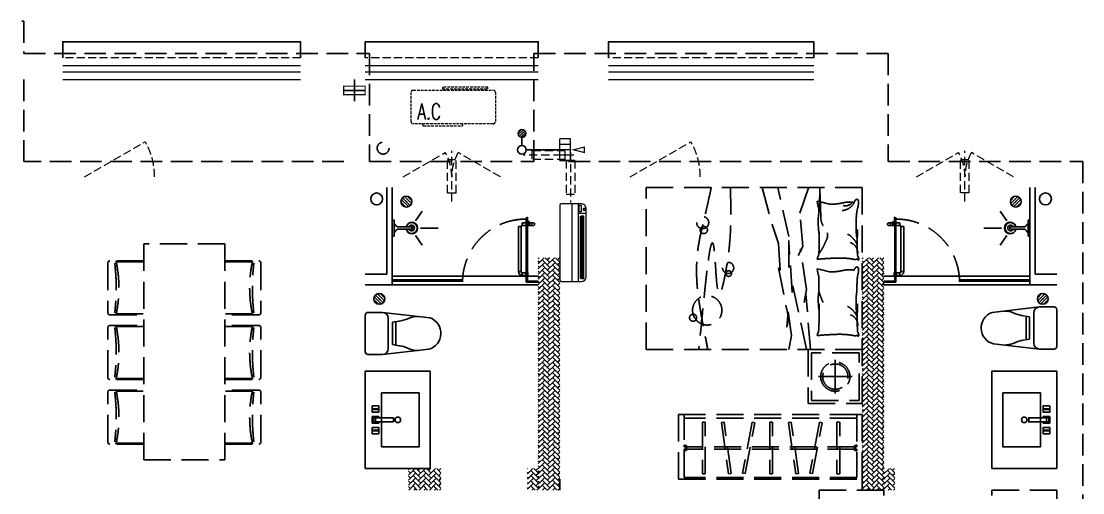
# Model space of a CAD drawing. Extents: x 3443499 to 7125205, y -1700016 to -264854.
# Drawn here: x 3733025 to 3742849, y -861469 to -857104 of the extents above; entities that cross this region are included whole.
import ezdxf

# ---------------------------------------------------------------- set-up
doc = ezdxf.new("R2010")
doc.units = 0
doc.header["$LTSCALE"] = 1000
doc.header["$MEASUREMENT"] = 0
for name, pattern in [('__DASH', [0.35, 0.25, -0.1]), ('A户型$0$DASH', [0.35, 0.25, -0.1]), ('DASH', [0.35, 0.25, -0.1]), ('HIDDEN', [0.375, 0.25, -0.125])]:
    doc.linetypes.add(name, pattern=pattern)
doc.layers.get('0').update_dxf_attribs({"linetype": 'CONTINUOUS'})
for name, color, linetype in [('!校对', 2, 'CONTINUOUS'), ('5fur', 175, 'CONTINUOUS'), ('IP-bath&kitchen-JOHNSON', 4, 'CONTINUOUS'), ('LVTRY', 252, 'CONTINUOUS'), ('P-bath&kitchen-JOHNSON', 4, 'CONTINUOUS'), ('VPIPE-中水', 122, 'CONTINUOUS'), ('VPIPE-凝结', 150, 'CONTINUOUS'), ('VPIPE-雨水', 4, 'DASH'), ('保温', 6, 'CONTINUOUS'), ('机电标识类', 1, 'CONTINUOUS'), ('污水', 3, 'CONTINUOUS'), ('看线', 185, 'CONTINUOUS')]:
    doc.layers.add(name, color=color, linetype=linetype)
for name, color, linetype, lineweight in [('EQUIP_地漏', 7, 'CONTINUOUS', 18), ('WINDOW', 146, 'CONTINUOUS', 20), ('平面-分水线', 189, 'CONTINUOUS', 15), ('平面-栏杆', 56, 'CONTINUOUS', 15), ('平面-看线', 252, 'CONTINUOUS', 15), ('平面-空调室内机', 176, 'CONTINUOUS', 9), ('平面-空调预留孔', 252, 'CONTINUOUS', 15)]:
    doc.layers.add(name, color=color, linetype=linetype, lineweight=lineweight)
doc.styles.add('_TCH_DIM', font='SIMPLEX', dxfattribs={"bigfont": 'GBCBIG'})
doc.styles.add('DIM_FONT', font='SIMPLEX', dxfattribs={"width": 0.7, "bigfont": 'GBCBIG'})

# ---------------------------------------------------------------- blocks, each defined once
blk = doc.blocks.new('A$C00A30745')
at = {"layer": '5fur', "color": 252, "linetype": 'A户型$0$DASH'}
for p, q in [((1800, 7200), (1800, 5700)), ((3800, 7200), (1800, 7200)), ((2377.2, 6961.9), (2298.5, 7200)), ((2481.6, 6747.4), (2581.9, 7200)), ((2726.6, 7200), (2635.5, 6857.4)), ((3800, 5700), (3800, 7200)), ((2216.2, 7075.3), (2186.2, 7067.8)), ((2186.2, 7067.8), (2103.6, 7047.1)), ((2349.7, 6653.9), (2377.2, 6961.9)), ((2635.5, 6857.4), (2575.1, 6681.4)), ((2448.6, 6230.3), (2481.6, 6697.9)), ((2481.6, 6461.3), (2481.6, 6747.4)), ((2481.6, 6697.9), (2481.6, 6461.3)), ((2575.1, 6681.4), (2553.3, 6346.7)), ((2316.7, 6257.8), (2371.7, 6631.9)), ((2393.7, 6571.4), (2349.7, 6653.9)), ((7700, 4679), (7700, 6679)), ((7700, 6679), (8450, 6679)), ((8450, 6679), (8450, 4679)), ((7366.6, 6501.9), (7366.6, 6041.9)), ((7700, 6521.9), (7386.6, 6521.9)), ((7700, 6511.9), (7444.9, 6511.9)), ((8450, 6521.9), (8763.4, 6521.9)), ((8450, 6511.9), (8705.1, 6511.9)), ((8783.4, 6501.9), (8783.4, 6041.9)), ((2186.2, 6441.5), (2103.6, 6420.8)), ((2216.2, 6449), (2186.2, 6441.5)), ((2575.1, 6455.8), (2481.6, 5988.2)), ((2316.7, 5703.7), (2443.1, 6290.8)), ((2443.1, 6290.8), (2448.6, 6230.3)), ((2278.8, 5700), (2322.2, 6213.8)), ((2338.7, 6136.8), (2316.7, 6257.8)), ((2487.1, 6050.2), (2454.1, 5830.2)), ((2498.1, 5907.2), (2487.1, 6050.2)), ((7386.6, 6021.9), (7700, 6021.9)), ((7444.9, 6031.9), (7700, 6031.9)), ((8705.1, 6031.9), (8450, 6031.9)), ((8763.4, 6021.9), (8450, 6021.9)), ((2481.6, 5988.2), (2498.1, 5907.2)), ((7366.6, 5443.6), (7366.6, 5903.6)), ((7386.6, 5923.6), (7700, 5923.6)), ((7444.9, 5913.6), (7700, 5913.6)), ((8763.4, 5923.6), (8450, 5923.6)), ((8705.1, 5913.6), (8450, 5913.6)), ((8783.4, 5443.6), (8783.4, 5903.6)), ((2454.1, 5830.2), (2478.8, 5700)), ((1800, 5200), (1800, 5700)), ((1800, 5700), (2300, 5700)), ((1800, 5700), (3800, 5700)), ((2300, 5700), (2300, 5200)), ((1830, 5230), (1830, 5670)), ((1830, 5670), (2270, 5670)), ((2050, 5450), (2050, 5605)), ((2270, 5670), (2270, 5230)), ((2050, 5450), (1895, 5450)), ((2050, 5450), (2050, 5295)), ((2050, 5450), (2205, 5450)), ((7700, 5423.6), (7386.6, 5423.6)), ((7700, 5433.6), (7444.9, 5433.6)), ((8450, 5433.6), (8705.1, 5433.6)), ((8450, 5423.6), (8763.4, 5423.6)), ((7366.6, 4845.3), (7366.6, 5305.3)), ((7386.6, 5325.3), (7700, 5325.3)), ((7444.9, 5315.3), (7700, 5315.3)), ((8763.4, 5325.3), (8450, 5325.3)), ((8705.1, 5315.3), (8450, 5315.3)), ((8783.4, 4845.3), (8783.4, 5305.3)), ((2270, 5230), (1830, 5230)), ((2300, 5200), (1800, 5200)), ((1800, 4500), (1800, 5100)), ((1800, 5100), (1850, 5100)), ((1850, 5100), (1850, 4515)), ((1850, 5100), (3450, 5100)), ((1850, 5065), (3450, 5065)), ((2009.6, 4550), (2009.6, 5030)), ((2009.6, 5030), (2034.6, 5030)), ((2034.6, 5030), (2034.6, 4550)), ((2172, 5023.3), (2196.6, 5028)), ((2262.6, 4552), (2172, 5023.3)), ((2196.6, 5028), (2287.2, 4556.7)), ((2391.8, 4554), (2457.5, 5029.5)), ((2482.2, 5026), (2416.6, 4550.5)), ((2457.5, 5029.5), (2482.2, 5026)), ((2632.1, 4550), (2632.1, 5030)), ((2632.1, 5030), (2657.1, 5030)), ((2657.1, 5030), (2657.1, 4550)), ((2794.5, 5023.3), (2819.1, 5028)), ((2885.1, 4552), (2794.5, 5023.3)), ((2819.1, 5028), (2909.7, 4556.7)), ((3014.3, 4554), (3080, 5029.5)), ((3104.7, 5026), (3039.1, 4550.5)), ((3080, 5029.5), (3104.7, 5026)), ((3254.6, 4550), (3254.6, 5030)), ((3254.6, 5030), (3279.6, 5030)), ((3279.6, 5030), (3279.6, 4550)), ((3450, 4515), (3450, 5100)), ((3450, 5100), (3500, 5100)), ((3500, 5100), (3500, 4500)), ((1850, 4800.5), (1850, 4817.1)), ((1850, 4817.1), (1860.2, 4817.1)), ((1860.2, 4817.1), (1860.2, 4800.5)), ((3439.8, 4817.1), (3439.8, 4800.5)), ((3450, 4817.1), (3439.8, 4817.1)), ((3450, 4800.5), (3450, 4817.1)), ((7700, 4825.3), (7386.6, 4825.3)), ((7700, 4835.3), (7444.9, 4835.3)), ((8450, 4835.3), (8705.1, 4835.3)), ((8450, 4825.3), (8763.4, 4825.3)), ((1867.8, 4800.5), (1850, 4800.5)), ((1850, 4800.5), (1867.8, 4800.5)), ((1860.2, 4800.5), (1850, 4800.5)), ((1867.8, 4780), (1850, 4780)), ((1850, 4780), (1867.8, 4780)), ((1850, 4780), (1850, 4763.4)), ((1860.2, 4780), (1850, 4780)), ((1850, 4763.4), (1860.2, 4763.4)), ((1860.2, 4763.4), (1860.2, 4780)), ((1867.8, 4813.4), (1867.8, 4767.1)), ((1872.2, 4813.4), (1867.8, 4813.4)), ((1867.8, 4767.1), (1872.2, 4767.1)), ((1872.1, 4800.5), (3427.8, 4800.5)), ((1872.1, 4780), (3427.8, 4780)), ((1872.2, 4767.1), (1872.2, 4813.4)), ((3427.8, 4813.4), (3432.2, 4813.4)), ((3427.8, 4767.1), (3427.8, 4813.4)), ((3432.2, 4767.1), (3427.8, 4767.1)), ((3432.2, 4813.4), (3432.2, 4767.1)), ((3432.2, 4800.5), (3450, 4800.5)), ((3432.2, 4780), (3450, 4780)), ((3439.8, 4800.5), (3450, 4800.5)), ((3439.8, 4780), (3450, 4780)), ((3439.8, 4763.4), (3439.8, 4780)), ((3450, 4763.4), (3439.8, 4763.4)), ((3450, 4780), (3450, 4763.4)), ((8450, 4679), (7700, 4679)), ((2034.6, 4550), (2009.6, 4550)), ((2287.2, 4556.7), (2262.6, 4552)), ((2416.6, 4550.5), (2391.8, 4554)), ((2657.1, 4550), (2632.1, 4550)), ((2909.7, 4556.7), (2885.1, 4552)), ((3039.1, 4550.5), (3014.3, 4554)), ((3279.6, 4550), (3254.6, 4550)), ((3500, 4500), (1800, 4500)), ((1850, 4515), (3450, 4515)), ((600, 4400), (0, 4400)), ((0, 4400), (0, 3100)), ((600, 4350), (600, 4400)), ((1600, 4350), (1600, 4400)), ((1600, 4400), (2200, 4400)), ((2200, 4400), (2200, 3100))]:
    blk.add_line(p, q, dxfattribs=at)
for centre, radius in [((3277.4, 6875.4), 55.7), ((3267, 6807.3), 33.5), ((3041.9, 6456.3), 51.6), ((3036.6, 6403.9), 26.2), ((3235.5, 6063.4), 135.8), ((3366.4, 5995.3), 33.1), ((2050, 5450), 135), ((2050, 5450), 117)]:
    blk.add_circle(centre, radius, dxfattribs=at)
for centre, radius, start, end in [((-25618.3, 7969), 27821.6, 357.78057, 358.40467), ((7919.1, 7315.1), 5727.8, 181.20742, 183.43718), ((1925.8, 7063.2), 90.4, 168.72762, 180), ((1850, 7078.3), 13.1, 63.41948, 168.72762), ((1840.6, 7059.5), 34.2, 4.40021, 63.41948), ((1947.3, 7093.6), 270.8, 350.5159, 355.91706), ((2216.4, 7074.4), 0.917, 355.91706, 104.04494), ((1996.5, 7063.2), 161.1, 180, 188.43719), ((2138.6, 7084.3), 304.8, 188.43719, 195.74398), ((1612.1, 6935.9), 242.2, 7.54685, 15.74398), ((1927.8, 6573.4), 491.8, 90, 96.23236), ((1999.1, 7126.3), 139.9, 207.20359, 224.90238), ((1963.1, 7116.9), 89.9, 216.26407, 228.55709), ((1999.1, 7126.3), 139.9, 224.90238, 242.60117), ((1938.5, 7089), 52.6, 228.55709, 244.64488), ((1980.6, 7178), 151.1, 244.64488, 248.18508), ((2000.9, 7228.6), 205.6, 248.18508, 251.2201), ((1927.8, 6861.2), 204, 80.31563, 90), ((1952.8, 7087.1), 56.2, 251.2201, 270), ((1999.1, 7126.3), 139.9, 242.60117, 253.48502), ((1952.8, 7122.5), 91.5, 270, 284.68511), ((1999.1, 7126.3), 139.9, 253.48502, 264.36887), ((1813.7, 6192.8), 882, 77.80162, 80.31563), ((2067.1, 7364.9), 317.1, 257.80162, 261.99495), ((2114.6, 7703.2), 658.8, 261.99495, 267.33512), ((2087.2, 7112.8), 67.7, 267.33512, 284.04519), ((2347.2, 6979.5), 145.9, 173.56595, 191.55856), ((2321.2, 6982.4), 119.7, 162.61359, 173.56595), ((1987.8, 7086.8), 229.7, 342.61359, 350.5159), ((725.3, 6852.1), 1132.9, 359.99874, 5.8567), ((1495.9, 7164.2), 738.7, 336.51559, 338.34226), ((1724.8, 6883.2), 484.2, 358.1021, 7.96083), ((2134, 6779.2), 289.7, 177.46141, 184.80185), ((1996.9, 6785.3), 152.4, 169.81012, 177.46141), ((3734, 6918.1), 1890.1, 183.21004, 185.38127), ((809.2, 6852.1), 1049, 353.9133, 0), ((2393.9, 6765.8), 272.1, 176.4448, 184.08277), ((1495.9, 7164.2), 738.7, 334.68893, 336.51559), ((7917.7, 6694.8), 5718.5, 179.02962, 180.28654), ((2140.7, 6771), 62.9, 7.22403, 19.21371), ((3418.3, 6723.5), 1216.5, 175.38242, 177.39037), ((805.5, 6934.5), 1404.8, 355.38242, 357.25094), ((975.2, 6681.9), 873.2, 0.57574, 4.80185), ((354.2, 6675.6), 1494.3, 358.09211, 0.57574), ((2067.1, 6587.9), 234, 152.76041, 159.13972), ((1927.3, 6659.9), 76.8, 141.61143, 152.76041), ((2174.1, 6464.3), 391.6, 136.18849, 141.61143), ((1941.7, 6596.5), 99.2, 108.43965, 126.17665), ((2054, 6579.6), 225.2, 129.03494, 136.18849), ((1943.2, 6716.2), 49.3, 118.31676, 129.03494), ((2014.8, 6583.4), 200.2, 113.00277, 118.31676), ((2180.4, 6750.6), 58, 184.08277, 200.67428), ((2600.1, 6909), 506.6, 200.67428, 204.32653), ((3443.6, 7290.3), 1432.3, 204.32653, 206.49848), ((1941.7, 6596.5), 99.2, 164.06476, 184.21588), ((1027.3, 6653.2), 820.8, 354.74081, 358.09211), ((1941.7, 6596.5), 99.2, 143.91364, 164.06476), ((1941.7, 6596.5), 99.2, 126.17665, 143.91364), ((2441.6, 6790.7), 312.6, 206.49848, 212.13498), ((2793.8, 7012), 728.6, 212.13498, 215.82629), ((3363.3, 6672.1), 1164, 180.28654, 183.57397), ((2347.2, 6608.6), 145.9, 183.57397, 192.86904), ((1862.2, 6540.7), 28.9, 149.34875, 184.30254), ((1858.4, 6540.4), 25.1, 184.30254, 201.7883), ((1838.3, 6532.4), 3.42, 201.7883, 250.43603), ((1837.9, 6531.3), 2.32, 250.43603, 11.89306), ((1790.9, 6582.9), 53.9, 329.34875, 354.74081), ((1844.4, 6532.7), 4.28, 111.9904, 191.89306), ((1848.6, 6522.2), 15.6, 68.57902, 111.9904), ((1866.3, 6567.3), 32.8, 248.57902, 278.13348), ((1836.1, 6778.3), 246, 278.13348, 282.10946), ((1929.3, 6343.9), 198.3, 97.6809, 102.10946), ((2024.8, 5635.6), 913.1, 93.36875, 97.6809), ((2011.1, 5869.5), 678.7, 88.36691, 93.36875), ((1991.5, 5183.3), 1365.2, 86.94504, 88.36691), ((1337.6, -7069.6), 13635.6, 86.49514, 86.94504), ((2151.5, 6219.8), 321.2, 80.00164, 86.49514), ((2249.1, 6586.2), 45.3, 192.86904, 207.28412), ((2210.6, 6555.2), 19.3, 260.00164, 286.69777), ((2140.6, 6530.3), 76.7, 16.22115, 27.28412), ((2130.3, 6527.3), 87.5, 7.12039, 16.22115), ((2215.8, 6537.9), 1.32, 286.69777, 7.12039), ((7386.6, 6501.9), 20, 90, 180), ((5442.6, 6270.5), 2002.2, 353.4152, 6.5848), ((6316.2, 6271.9), 1153.9, 347.48739, 12.51261), ((9833.8, 6271.9), 1153.9, 167.48739, 192.51261), ((10707.4, 6270.5), 2002.2, 173.4152, 186.5848), ((8763.4, 6501.9), 20, 0, 90), ((1925.8, 6437), 90.4, 168.72762, 180), ((1996.5, 6437), 161.1, 180, 188.43719), ((1850, 6452.1), 13.1, 63.41948, 168.72762), ((2138.6, 6458), 304.8, 188.43719, 195.74398), ((1840.6, 6433.2), 34.2, 4.40021, 63.41948), ((1927.8, 5947.1), 491.8, 90, 96.23236), ((1927.8, 6234.9), 204, 80.31563, 90), ((1813.7, 5566.5), 882, 77.80162, 80.31563), ((2067.1, 6738.6), 317.1, 257.80162, 261.99495), ((2114.6, 7077), 658.8, 261.99495, 267.33512), ((2087.2, 6486.5), 67.7, 267.33512, 284.04519), ((2321.2, 6356.1), 119.7, 162.61359, 173.56595), ((1987.8, 6460.6), 229.7, 342.61359, 350.5159), ((1947.3, 6467.3), 270.8, 350.5159, 355.91706), ((2216.4, 6448.1), 0.917, 355.91706, 104.04494), ((-2273.2, 6102.2), 4127.5, 1.80855, 3.79399), ((3865.3, 6314.2), 1664, 178.09487, 183.41789), ((1175.5, 6142.8), 682.7, 0, 7.54685), ((1495.9, 6454.9), 738.7, 338.34226, 340.57202), ((1495.9, 6454.9), 738.7, 340.57202, 342.80178), ((1978.9, 6169), 230.1, 357.25094, 11.55856), ((2134, 6111.1), 289.7, 177.46141, 184.80185), ((-4356.8, 5951.3), 6203.8, 0.39542, 1.59433), ((809.2, 6142.8), 1049, 353.9133, 0), ((1943.2, 6048), 49.3, 118.31676, 129.03494), ((2014.8, 5915.2), 200.2, 113.00277, 118.31676), ((1495.9, 6454.9), 738.7, 334.68893, 336.51559), ((1495.9, 6454.9), 738.7, 336.51559, 338.34226), ((7917.7, 6026.7), 5718.5, 179.02962, 180.28654), ((1146.1, 6037.7), 1057.4, 1.73161, 4.6547), ((3418.3, 6014.3), 1216.5, 175.38242, 177.39037), ((805.5, 6225.3), 1404.8, 355.38242, 357.25094), ((975.2, 6013.7), 873.2, 0.57574, 4.80185), ((1326, 6087.7), 529.3, 349.81012, 353.9133), ((354.2, 6007.5), 1494.3, 358.09211, 0.57574), ((2067.1, 5919.7), 234, 152.76041, 159.13972), ((1927.3, 5991.7), 76.8, 141.61143, 152.76041), ((1941.7, 5928.4), 99.2, 126.17665, 143.91364), ((2174.1, 5796.2), 391.6, 136.18849, 141.61143), ((1941.7, 5928.4), 99.2, 108.43965, 126.17665), ((2054, 5911.4), 225.2, 129.03494, 136.18849), ((3363.3, 6003.9), 1164, 180.28654, 183.57397), ((7386.6, 6041.9), 20, 180, 270), ((8763.4, 6041.9), 20, 270, 0), ((1941.7, 5928.4), 99.2, 164.06476, 184.21588), ((-782.7, 6006.6), 2630.7, 357.06345, 358.93534), ((1941.7, 5928.4), 99.2, 143.91364, 164.06476), ((3186.3, 5954.8), 985.1, 181.36432, 184.94049), ((7386.6, 5903.6), 20, 90, 180), ((5442.6, 5675.1), 2002.2, 353.4152, 6.5848), ((6316.2, 5673.6), 1153.9, 347.48739, 12.51261), ((9833.8, 5673.6), 1153.9, 167.48739, 192.51261), ((10707.4, 5675.1), 2002.2, 173.4152, 186.5848), ((8763.4, 5903.6), 20, 0, 90), ((1862.2, 5834.6), 28.9, 149.34875, 184.30254), ((1858.4, 5834.3), 25.1, 184.30254, 201.7883), ((1838.3, 5826.2), 3.42, 201.7883, 250.43603), ((1837.9, 5825.2), 2.32, 250.43603, 11.89306), ((1790.9, 5876.8), 53.9, 329.34875, 354.74081), ((1844.4, 5826.5), 4.28, 111.9904, 191.89306), ((1848.6, 5816.1), 15.6, 68.57902, 111.9904), ((1866.3, 5861.1), 32.8, 248.57902, 278.13348), ((1836.1, 6072.2), 246, 278.13348, 282.10946), ((1929.3, 5637.7), 198.3, 97.6809, 102.10946), ((2024.8, 4929.4), 913.1, 93.36875, 97.6809), ((2011.1, 5163.3), 678.7, 88.36691, 93.36875), ((1991.5, 4477.1), 1365.2, 86.94504, 88.36691), ((1337.6, -7775.8), 13635.6, 86.49514, 86.94504), ((2151.5, 5513.7), 321.2, 80.00164, 86.49514), ((2249.1, 5880), 45.3, 192.86904, 207.28412), ((2210.6, 5849), 19.3, 260.00164, 286.69777), ((2140.6, 5824.1), 76.7, 16.22115, 27.28412), ((2130.3, 5821.1), 87.5, 7.12039, 16.22115), ((2215.8, 5831.8), 1.32, 286.69777, 7.12039), ((7386.6, 5443.6), 20, 180, 270), ((8763.4, 5443.6), 20, 270, 0), ((7386.6, 5305.3), 20, 90, 180), ((5442.6, 5076.8), 2002.2, 353.4152, 6.5848), ((6316.2, 5075.3), 1153.9, 347.48739, 12.51261), ((9833.8, 5075.3), 1153.9, 167.48739, 192.51261), ((10707.4, 5076.8), 2002.2, 173.4152, 186.5848), ((8763.4, 5305.3), 20, 0, 90), ((7386.6, 4845.3), 20, 180, 270), ((8763.4, 4845.3), 20, 270, 0)]:
    blk.add_arc(centre, radius, start, end, dxfattribs=at)
for points, knots in [([(3020.9, 7200), (3014.8, 6926.8), (3006.6, 6669.5), (3143.6, 6043.3), (3178.4, 7200), (3256.5, 6246.1), (3314.1, 5700)], [0, 0, 0, 0, 692.785923, 915.160849, 1290.08623, 2337.669759, 2337.669759, 2337.669759, 2337.669759]), ([(3198.9, 7200), (3244.7, 6970.4), (3399.5, 6459), (3300.2, 6075.6), (3230.3, 5700)], [0, 0, 0, 0, 470.099243, 1589.098475, 1589.098475, 1589.098475, 1589.098475])]:
    blk.add_open_spline(points, degree=3, knots=knots, dxfattribs=at)
blk = doc.blocks.new('rtyryrtyeeretee')
at = {"layer": '平面-空调预留孔', "color": 252, "linetype": 'DASH', "ltscale": 0.1}
for p, q in [((669748.9, 343882), (669748.9, 343872)), ((669758.9, 343862), (670111.7, 343862)), ((670121.7, 343872), (670121.7, 343882))]:
    blk.add_line(p, q, dxfattribs=at)
blk.add_lwpolyline([(670402, 343882), (669662, 343882, -0.414214), (669642, 343902), (669642, 344172, -0.414214), (669662, 344192), (670402, 344192, -0.414214), (670422, 344172), (670422, 343902, -0.414214)], format="xyb", close=True, dxfattribs=at)
blk.add_lwpolyline([(670352.8, 344221.1), (669933, 344221.1), (669933, 344206), (670352.8, 344206)], close=True, dxfattribs=at)
for centre, start, end in [((669758.9, 343872), 180, 270), ((670111.7, 343872), 270, 0)]:
    blk.add_arc(centre, 10, start, end, dxfattribs=at)
at = {"layer": '平面-空调预留孔', "color": 252, "linetype": 'DASH', "ltscale": 0.1, "style": '_TCH_DIM', "width": 0.705882}
blk.add_text('A.C', height=146.88, dxfattribs=at).set_placement((669701.4, 343921.6))
blk = doc.blocks.new('DFSFSF')
at = {"layer": '平面-分水线'}
for p, q in [((697141.9, 775567.7), (697141.9, 775667.6)), ((697342.3, 775667.6), (697142.7, 775667.6)), ((697193.1, 775567.7), (697193.1, 775667.6)), ((697242.5, 775567.7), (697242.5, 775667.6)), ((697291.9, 775567.7), (697291.9, 775667.6)), ((697342.3, 775667.6), (697342.3, 775567.7)), ((697342.3, 775567.7), (697342.3, 775667.6)), ((697342.3, 775567.7), (697142.7, 775567.7))]:
    blk.add_line(p, q, dxfattribs=at)
blk = doc.blocks.new('DFGDGDGD')
at = {"layer": '平面-分水线', "const_width": 10}
blk.add_lwpolyline([(697267.5, 775440.7), (697242.5, 775540.7), (697217.5, 775440.7)], close=True, dxfattribs=at)
blk.add_blockref('DFSFSF', (0, 0))
blk = doc.blocks.new('$TwtSys$00000141')
at = {"color": 1}
for p, q in [((-47, 4), (-5, 46)), ((-47, 4), (-5, 46)), ((-44, -18), (18, 44)), ((-44, -18), (18, 44)), ((-33, -33), (33, 33)), ((-33, -33), (33, 33)), ((-16, -44), (44, 16)), ((-16, -44), (44, 16)), ((6, -46), (46, -6)), ((6, -46), (46, -6))]:
    blk.add_line(p, q, dxfattribs=at)
blk.add_circle((0, 0), 47, dxfattribs=at)
blk.add_circle((0, 0), 47, dxfattribs=at)
blk = doc.blocks.new('A$C001338C2')
at = {"color": 8}
for p, q in [((0, 249), (0, 22)), ((845, 304), (55, 304)), ((109, 215), (109, 304)), ((900, 22), (900, 249)), ((22, 0), (878, 0))]:
    blk.add_line(p, q, dxfattribs=at)
at = {"color": 8, "lineweight": 5}
for p, q in [((865, 279), (144, 279)), ((144, 279), (144, 266)), ((387, 279), (144, 279)), ((144, 279), (144, 253)), ((144, 266), (865, 266)), ((144, 240), (144, 253)), ((144, 253), (865, 253)), ((387, 240), (387, 279)), ((865, 279), (622, 279)), ((622, 279), (622, 240)), ((865, 253), (865, 279)), ((865, 266), (865, 240)), ((900, 215), (0, 215)), ((900, 143), (0, 143)), ((865, 240), (144, 240)), ((622, 240), (387, 240))]:
    blk.add_line(p, q, dxfattribs=at)
at = {"color": 8}
for points in [[(89, 226), (22, 226, -0.414214), (17, 232), (17, 243, -0.414214), (22, 249), (89, 249, -0.414214), (95, 243), (95, 232, -0.414214)], [(73, 275), (57, 275, -0.414214), (51, 281), (51, 283, -0.414214), (57, 289), (73, 289, -0.414214), (79, 283), (79, 281, -0.414214)]]:
    blk.add_lwpolyline(points, format="xyb", close=True, dxfattribs=at)
for centre, radius, start, end in [((55, 249), 55, 90, 180), ((845, 249), 55, 360, 90), ((22, 22), 22, 180, 270), ((878, 22), 22, 270, 360)]:
    blk.add_arc(centre, radius, start, end, dxfattribs=at)
blk = doc.blocks.new('dongkong')
at = {"layer": '平面-空调预留孔', "color": 8, "linetype": 'HIDDEN', "ltscale": 0.3}
for p, q in [((-603796, 210899.9), (-603796, 210431.5)), ((-603836, 210821), (-603836, 210510.8)), ((-603836, 210821), (-603756, 210821)), ((-603756, 210821), (-603756, 210510.8))]:
    blk.add_line(p, q, dxfattribs=at)
blk.add_lwpolyline([(-603756, 210510.8), (-603836, 210510.8)], dxfattribs=at)
blk = doc.blocks.new('GDGDGDRGDR')
at = {"linetype": '__DASH', "ltscale": 0.1}
blk.add_wipeout([(425935.1, 371498.3), (425734.9, 371498.3), (425734.9, 371418.3), (425935.1, 371418.3)], dxfattribs=at).dxf.layer = '污水'
at = {"layer": '机电标识类', "color": 250, "linetype": 'DASH', "ltscale": 400}
for p, q in [((425834.8, 371358.3), (425834.8, 371558.3)), ((425935.1, 371458.3), (425734.9, 371458.3))]:
    blk.add_line(p, q, dxfattribs=at)
at = {"layer": '污水', "linetype": '__DASH', "ltscale": 0.1, "const_width": 10}
blk.add_lwpolyline([(425935.1, 371498.3), (425734.9, 371498.3), (425734.9, 371418.3), (425935.1, 371418.3)], close=True, dxfattribs=at)
blk = doc.blocks.new('A$C263B1184')
at = {"layer": '保温', "linetype": 'ByBlock', "ltscale": 10}
h = blk.add_hatch(dxfattribs=at)
h.set_pattern_fill('AR-HBONE', color=251, scale=55)
h.set_pattern_definition([(45, (-1020960.394, -343310.663), (0, 47.4157523), [100.584, -33.528]), (135, (-1020936.686, -343286.955), (3e-15, 47.4157523), [100.584, -33.528])])
h.paths.add_polyline_path([(-11700, 6200), (-11700, 8350), (-11900, 8350), (-11900, 6200)])
h = blk.add_hatch(dxfattribs=at)
h.set_pattern_fill('AR-HBONE', color=251, scale=55)
h.set_pattern_definition([(45, (-1017960.394, -343310.663), (0, 47.4157523), [100.584, -33.528]), (135, (-1017936.686, -343286.955), (3e-15, 47.4157523), [100.584, -33.528])])
h.paths.add_polyline_path([(-8700, 6200), (-8700, 8350), (-8900, 8350), (-8900, 6200)])
h = blk.add_hatch(dxfattribs=at)
h.set_pattern_fill('AR-HBONE', color=251, scale=55)
h.set_pattern_definition([(45, (-1021060.394, -345260.66), (0, 47.4157523), [100.584, -33.528]), (135, (-1021036.686, -345236.954), (3e-15, 47.4157523), [100.584, -33.528])])
h.paths.add_polyline_path([(-11900, 6200), (-11900, 6400), (-12000, 6400), (-12000, 6200)])
h = blk.add_hatch(dxfattribs=at)
h.set_pattern_fill('AR-HBONE', color=251, scale=55)
h.set_pattern_definition([(45, (-1017760.394, -345260.66), (0, 47.4157523), [100.584, -33.528]), (135, (-1017736.686, -345236.954), (3e-15, 47.4157523), [100.584, -33.528])])
h.paths.add_polyline_path([(-8600, 6200), (-8600, 6400), (-8700, 6400), (-8700, 6200)])
h = blk.add_hatch(dxfattribs=at)
h.set_pattern_fill('AR-HBONE', color=251, scale=55)
h.set_pattern_definition([(45, (-1016860.394, -345260.66), (0, 47.4157523), [100.584, -33.528]), (135, (-1016836.686, -345236.954), (3e-15, 47.4157523), [100.584, -33.528])])
h.paths.add_polyline_path([(-7500, 6200), (-7500, 6400), (-7800, 6400), (-7800, 6200)])
at = {"layer": '保温', "color": 251, "linetype": 'ByBlock', "ltscale": 10}
for p, q in [((-11700, 6300), (-11700, 6200)), ((-8900, 6300), (-8900, 6200))]:
    blk.add_line(p, q, dxfattribs=at)
blk = doc.blocks.new('A$C25274923')
for points in [[(49799.9, 10820.6), (49798.7, 10823.3), (49790.4, 10819.9), (49791.5, 10817.1)], [(53200.1, 10820.6), (53201.3, 10823.3), (53209.6, 10819.9), (53208.5, 10817.1)]]:
    blk.add_hatch(color=252).paths.add_polyline_path(points)
at = {"color": 252, "linetype": 'DASH', "ltscale": 0.8}
for p, q in [((43440, 12640), (45140.1, 12640)), ((45140.1, 12640), (45140.1, 12340)), ((45140.1, 12340), (48340, 12340)), ((49860, 11340), (49859.8, 12340.3)), ((49859.8, 12340.3), (53140, 12340)), ((53140, 12340), (53140, 11340)), ((45140.1, 11340), (45140.1, 12100)), ((48100, 11340), (45140.1, 11340)), ((48340, 11340), (49860, 11340)), ((52900, 11340), (50100.1, 11340)), ((53140, 11340), (54940.1, 11340)), ((54940.1, 11340), (54940, 3060))]:
    blk.add_line(p, q, dxfattribs=at)
at = {"color": 252}
for p, q in [((48715.5, 10934.6), (48644.7, 11005.4)), ((48726.6, 10951.7), (48661.8, 11016.5)), ((48729.6, 10977.1), (48687.2, 11019.5)), ((54270.4, 10977.1), (54312.8, 11019.5)), ((54273.4, 10951.7), (54338.2, 11016.5)), ((54284.5, 10934.6), (54355.3, 11005.4)), ((48673, 10920.5), (48630.6, 10962.9)), ((48698.4, 10923.5), (48633.6, 10988.3)), ((54301.6, 10923.5), (54366.4, 10988.3)), ((54327, 10920.5), (54369.4, 10962.9)), ((49788.8, 10819.8), (49800.5, 10824.6)), ((49789.4, 10819.5), (49789.9, 10819.7)), ((49800.3, 10811.5), (49789.8, 10811.5)), ((49789.9, 10819.7), (49791.3, 10816.5)), ((49800.3, 10812.7), (49789.9, 10812.7)), ((49790.1, 10811.5), (49790.1, 10791.9)), ((49791.3, 10816.5), (49800.5, 10820.3)), ((49795.1, 10822.4), (49795.1, 10783.3)), ((49799.2, 10823.5), (49800.8, 10824.2)), ((49799.2, 10823.5), (49800.5, 10820.3)), ((49800.1, 10811.5), (49800.1, 10790.1)), ((53200.8, 10823.5), (53199.2, 10824.2)), ((53211.2, 10819.8), (53199.5, 10824.6)), ((53200.8, 10823.5), (53199.5, 10820.3)), ((53208.7, 10816.5), (53199.5, 10820.3)), ((53199.7, 10812.7), (53210.1, 10812.7)), ((53199.7, 10811.5), (53210.2, 10811.5)), ((53199.9, 10811.5), (53199.9, 10790.1)), ((53204.9, 10822.4), (53204.9, 10783.3)), ((53210.1, 10819.7), (53208.7, 10816.5)), ((53209.9, 10811.5), (53209.9, 10791.9)), ((53210.6, 10819.5), (53210.1, 10819.7)), ((49789.5, 10803.5), (49791.7, 10803)), ((49791.7, 10803), (49789.6, 10803)), ((49800.7, 10803.5), (49798.5, 10803)), ((49798.5, 10803), (49800.7, 10803.1)), ((53199.3, 10803.5), (53201.5, 10803)), ((53201.5, 10803), (53199.3, 10803.1)), ((53210.5, 10803.5), (53208.3, 10803)), ((53208.3, 10803), (53210.4, 10803)), ((48479.6, 10077.1), (48437.2, 10119.5)), ((54520.4, 10077.1), (54562.8, 10119.5)), ((48423, 10020.5), (48380.6, 10062.9)), ((48448.4, 10023.5), (48383.6, 10088.3)), ((48465.5, 10034.6), (48394.7, 10105.4)), ((48476.6, 10051.7), (48411.8, 10116.5)), ((54523.4, 10051.7), (54588.2, 10116.5)), ((54534.5, 10034.6), (54605.3, 10105.4)), ((54551.6, 10023.5), (54616.4, 10088.3)), ((54577, 10020.5), (54619.4, 10062.9)), ((48459.5, 9944.8), (48325.1, 9944.8)), ((48459.5, 9944.8), (48899.4, 9894.8)), ((54540.5, 9994.8), (54100.6, 9944.8)), ((54487.2, 9658.1), (54487.2, 9941.6)), ((54540.5, 9994.8), (54674.9, 9994.8)), ((54699.9, 9969.8), (54699.9, 9629.8)), ((48300.1, 9919.8), (48300.1, 9579.8)), ((48512.8, 9608.1), (48512.8, 9891.6)), ((48551.4, 9853.1), (48630.2, 9866.6)), ((48551.4, 9853.1), (48551.4, 9646.6)), ((48583.4, 9858.6), (48583.4, 9641.1)), ((54448.6, 9903.1), (54369.8, 9916.6)), ((54416.6, 9908.6), (54416.6, 9691.1)), ((54448.6, 9903.1), (54448.6, 9696.6)), ((48551.4, 9646.6), (48630.2, 9633.1)), ((54540.5, 9604.8), (54112.8, 9653.5)), ((54448.6, 9696.6), (54369.8, 9683.1)), ((48325.1, 9554.8), (48459.5, 9554.8)), ((48459.5, 9554.8), (48887.2, 9603.5)), ((54674.9, 9604.8), (54540.5, 9604.8)), ((48800.1, 9200), (48450.1, 9200)), ((48450.1, 9200), (48450.1, 8700.3)), ((48800.1, 8700.3), (48800.1, 9200)), ((48365, 9080.2), (48365, 9020.2)), ((48425, 9080.2), (48365, 9080.2)), ((48370, 9047.2), (48370, 9053.2)), ((48370, 9053.2), (48420, 9053.2)), ((48420, 9047.2), (48370, 9047.2)), ((48420, 9053.2), (48420, 9047.2)), ((48425, 9020.2), (48425, 9080.2)), ((48365, 9020.2), (48425, 9020.2)), ((48425, 8980.2), (48365, 8980.2)), ((48365, 8980.2), (48365, 8920.2)), ((48395, 8970.2), (48375, 8970.2)), ((48375, 8970.2), (48375, 8930.2)), ((48395, 8970.2), (48395, 8930.2)), ((48560, 8970.2), (48395, 8970.2)), ((48395, 8930.2), (48395, 8970.2)), ((48425, 8970.2), (48425, 8980.2)), ((48560, 8930.2), (48560, 8970.2)), ((48365, 8920.2), (48425, 8920.2)), ((48365, 8820.2), (48365, 8880.2)), ((48365, 8880.2), (48425, 8880.2)), ((48420, 8853.2), (48370, 8853.2)), ((48370, 8853.2), (48370, 8847.2)), ((48370, 8847.2), (48420, 8847.2)), ((48375, 8930.2), (48395, 8930.2)), ((48395, 8930.2), (48560, 8930.2)), ((48420, 8847.2), (48420, 8853.2)), ((48425, 8920.2), (48425, 8930.2)), ((48425, 8880.2), (48425, 8820.2)), ((48425, 8820.2), (48365, 8820.2)), ((48450.1, 8700.3), (48800.1, 8700.3))]:
    blk.add_line(p, q, dxfattribs=at)
for points in [[(54199.9, 9200), (54549.9, 9200), (54549.9, 8700.3), (54199.9, 8700.3)], [(54635, 9080.2), (54635, 9020.2), (54575, 9020.2), (54575, 9080.2)], [(54580, 9053.2), (54580, 9047.2), (54630, 9047.2), (54630, 9053.2)], [(54605, 8970.2), (54605, 8930.2), (54440, 8930.2), (54440, 8970.2)], [(54605, 8930.2), (54605, 8970.2), (54625, 8970.2), (54625, 8930.2)], [(54635, 8820.2), (54635, 8880.2), (54575, 8880.2), (54575, 8820.2)], [(54580, 8847.2), (54580, 8853.2), (54630, 8853.2), (54630, 8847.2)]]:
    blk.add_lwpolyline(points, close=True, dxfattribs=at)
blk.add_lwpolyline([(54575, 8970.2), (54575, 8980.2), (54635, 8980.2), (54635, 8920.2), (54575, 8920.2), (54575, 8930.2)], dxfattribs=at)
for centre in [(48601.3, 8950.2), (54398.7, 8950.2)]:
    blk.add_circle(centre, 26, dxfattribs=at)
for centre, radius, start, end in [((49801.3, 10806.5), 13.5, 155.15235, 208.97795), ((49789.1, 10818.8), 1, 111.52657, 175.76516), ((49808.6, 10818.2), 20.5, 177.99149, 196.90025), ((49789.6, 10819), 0.5, 112.73297, 178.05418), ((49808.6, 10818.2), 19.5, 177.46581, 196.24837), ((49803.7, 10806.9), 14.6, 161.89734, 193.71468), ((49824.2, 10815.7), 24, 160.76087, 187.04874), ((49788.8, 10807), 12.4, 343.94508, 21.34777), ((49801, 10823.6), 1.17, 340.04011, 112.53297), ((49789.1, 10806.5), 13.4, 330.15022, 25.08154), ((49801, 10823.8), 0.5, 340.76087, 112.53297), ((49821.5, 10816.1), 20.6, 160.04011, 190.84731), ((53210.9, 10806.5), 13.4, 154.91846, 209.84978), ((53199, 10823.6), 1.17, 67.46703, 199.95989), ((53178.5, 10816.1), 20.6, 349.15269, 19.95989), ((53199, 10823.8), 0.5, 67.46703, 199.23913), ((53175.8, 10815.7), 24, 352.95126, 19.23913), ((53211.2, 10807), 12.4, 158.65223, 196.05492), ((53191.4, 10818.2), 19.5, 343.75163, 2.53419), ((53196.3, 10806.9), 14.6, 346.28532, 18.10266), ((53210.4, 10819), 0.5, 1.94582, 67.26703), ((53198.7, 10806.5), 13.5, 331.02205, 24.84765), ((53191.4, 10818.2), 20.5, 343.09975, 2.00851), ((53210.9, 10818.8), 1, 4.23484, 68.47343), ((49789.9, 10800.2), 0.5, 208.97795, 24.22835), ((49798.9, 10804.3), 9.42, 188.01541, 204.22835), ((49800.2, 10800.1), 0.5, 155.41865, 330.15022), ((49789.1, 10805.2), 11.7, 335.41865, 349.51767), ((53210.9, 10805.2), 11.7, 190.48233, 204.58135), ((53199.8, 10800.1), 0.5, 209.84978, 24.58135), ((53210.1, 10800.2), 0.5, 155.77165, 331.02205), ((53201.1, 10804.3), 9.42, 335.77165, 351.98459), ((48325.1, 9919.8), 25, 90, 180), ((48459.5, 9891.6), 53.3, 0, 90), ((54152.5, 9801.1), 152.8, 109.88188, 254.92268), ((54213, 9733.5), 224.1, 68.52022, 90), ((54426, 10205), 293.8, 243.53685, 261.48282), ((54540.5, 9941.6), 53.3, 90, 180), ((54674.9, 9969.8), 25, 0, 90), ((48574, 10155), 293.8, 278.51718, 296.46315), ((48787, 9683.5), 224.1, 90, 111.47978), ((48847.5, 9751.1), 152.8, 285.07732, 70.11812), ((48574, 9344.7), 293.8, 63.53685, 81.48282), ((54213, 9866.2), 224.1, 270, 291.47978), ((54426, 9394.7), 293.8, 98.51718, 116.46315), ((54540.5, 9658.1), 53.3, 180, 270), ((54674.9, 9629.8), 25, 270, 0), ((48325.1, 9579.8), 25, 180, 270), ((48459.5, 9608.1), 53.3, 270, 0), ((48787, 9816.2), 224.1, 248.52022, 270)]:
    blk.add_arc(centre, radius, start, end, dxfattribs=at)
at = {"color": 252, "extrusion": (0, 0, -1)}
for centre, major_axis, start_param, end_param in [((48680.1, 10970), (-35.4, 35.4), 6.283185307178763, 12.56637061435835), ((48430.1, 10070), (35.4, 35.4), 1.570796326794897, 7.853981633974483)]:
    blk.add_ellipse(centre, major_axis=major_axis, ratio=1, start_param=start_param, end_param=end_param, dxfattribs=at)
at = {"color": 252}
for centre in [(54319.9, 10970), (54569.9, 10070)]:
    blk.add_ellipse(centre, major_axis=(-35.4, 35.4), ratio=1, start_param=3.926991, end_param=10.210176, dxfattribs=at)
for points in [[(49790.1, 10791.9), (49791, 10791.1), (49792.8, 10789.4), (49796, 10793.2), (49798.5, 10791.3), (49800.1, 10790.1)], [(53209.9, 10791.9), (53209, 10791.1), (53207.2, 10789.4), (53204, 10793.2), (53201.5, 10791.3), (53199.9, 10790.1)]]:
    blk.add_open_spline(points, degree=3, knots=[0, 0, 0, 0, 3.066329, 6.218313, 11.124135, 11.124135, 11.124135, 11.124135], dxfattribs=at)
for p in [(48680.1, 10970), (54319.9, 10970), (48430.1, 10070), (54569.9, 10070)]:
    blk.add_point(p, dxfattribs=at)
at = {"layer": 'IP-bath&kitchen-JOHNSON', "color": 252}
for p, q in [((48500.1, 11100), (48500.1, 10299.7)), ((48550.1, 11100), (48550.1, 10199.7)), ((54449.9, 11100), (54449.9, 10199.7)), ((54499.9, 11100), (54499.9, 10299.7)), ((48763.3, 10793.2), (48825, 10882.6)), ((54236.7, 10793.2), (54175, 10882.6)), ((48811.5, 10725), (48974.8, 10725)), ((54188.5, 10725), (54025.2, 10725)), ((48763.3, 10656.7), (48825.1, 10567.3)), ((54236.7, 10656.7), (54174.9, 10567.3)), ((48500.1, 10299.7), (48300.1, 10299.7)), ((48550.1, 10279.7), (49900.1, 10279.7)), ((48550.1, 10244.7), (49200.1, 10244.7)), ((48550.1, 10234.7), (49200.1, 10234.7)), ((49200.1, 10234.7), (49200.1, 10244.7)), ((49900.1, 10234.7), (49800.1, 10234.7)), ((49800.1, 10224.7), (49800.1, 10234.7)), ((49900.1, 10224.7), (49800.1, 10224.7)), ((54449.9, 10279.7), (53099.9, 10279.7)), ((53099.9, 10234.7), (53199.9, 10234.7)), ((53099.9, 10224.7), (53199.9, 10224.7)), ((53199.9, 10224.7), (53199.9, 10234.7)), ((54449.9, 10244.7), (53799.9, 10244.7)), ((53799.9, 10234.7), (53799.9, 10244.7)), ((54449.9, 10234.7), (53799.9, 10234.7)), ((54499.9, 10299.7), (54699.9, 10299.7)), ((48550.1, 10199.7), (48300.1, 10199.7)), ((48550.1, 10199.7), (49900.1, 10199.7)), ((54449.9, 10199.7), (53099.9, 10199.7)), ((54449.9, 10199.7), (54699.9, 10199.7))]:
    blk.add_line(p, q, dxfattribs=at)
for centre, major_axis, ratio, start_param, end_param in [((48728.9, 10725.1), (0, 51), 0.990052, 1.778622, 7.646156), ((48727.9, 10725.1), (0, 26.8), 0.994812, 1.973916, 7.450862)]:
    blk.add_ellipse(centre, major_axis=major_axis, ratio=ratio, start_param=start_param, end_param=end_param, dxfattribs=at)
at = {"layer": 'IP-bath&kitchen-JOHNSON', "color": 252, "extrusion": (0, 0, -1)}
for centre, major_axis, ratio, start_param, end_param in [((54271.1, 10725.1), (0, 51), 0.990052, 1.778622, 7.646156), ((54272.1, 10725.1), (0, 26.8), 0.994812, 1.973916, 7.450862)]:
    blk.add_ellipse(centre, major_axis=major_axis, ratio=ratio, start_param=start_param, end_param=end_param, dxfattribs=at)
at = {"layer": 'LVTRY', "color": 252}
for p, q in [((49800.1, 10811.5), (49790.1, 10811.5)), ((49790.1, 10811.5), (49790.1, 10224.7)), ((49800.1, 10224.7), (49800.1, 10811.5)), ((53199.9, 10224.7), (53199.9, 10811.5)), ((53199.9, 10811.5), (53209.9, 10811.5)), ((53209.9, 10811.5), (53209.9, 10224.7)), ((48550.1, 10798.6), (48550.1, 10651.4)), ((48550.1, 10798.6), (48565.9, 10798.6)), ((48565.9, 10798.6), (48565.9, 10651.4)), ((48723.6, 10735.6), (48599.4, 10735.6)), ((48723.6, 10714.5), (48599.4, 10714.5)), ((49717, 10738.4), (49717, 10322.7)), ((49717, 10738.4), (49742.4, 10738.4)), ((49742.4, 10738.4), (49742.3, 10322.7)), ((49752.7, 10774.1), (49752.7, 10748.8)), ((49784.4, 10774.1), (49752.7, 10774.1)), ((49784.4, 10748.8), (49752.7, 10748.8)), ((49790, 10787), (49796.3, 10787)), ((49790, 10757.1), (49790, 10787)), ((49790, 10757.1), (49796.3, 10757.1)), ((49792.9, 10787), (49795.2, 10784.7)), ((49792.9, 10768), (49792.9, 10787)), ((49792.9, 10776.1), (49792.9, 10757.1)), ((49792.9, 10757.1), (49795.2, 10759.4)), ((49795.2, 10769.6), (49795.2, 10784.7)), ((49795.2, 10769.6), (49795.2, 10759.4)), ((49796.3, 10787), (49798.1, 10785.3)), ((49796.3, 10784.7), (49796.3, 10787)), ((49796.3, 10759.4), (49796.3, 10757.1)), ((49796.3, 10757.1), (49798.1, 10758.8)), ((49798.1, 10784.7), (49798.1, 10785.3)), ((49798.1, 10759.4), (49798.1, 10758.8)), ((49806.3, 10774.1), (49861, 10774.1)), ((49806.3, 10748.8), (49861, 10748.8)), ((49811.7, 10787), (49814.6, 10787)), ((49811.7, 10787), (49811.7, 10757.1)), ((49811.7, 10757.1), (49814.6, 10757.1)), ((49814.6, 10787), (49816.9, 10784.7)), ((49814.6, 10787), (49814.6, 10769.6)), ((49814.6, 10757.1), (49814.6, 10774.5)), ((49814.6, 10757.1), (49816.9, 10759.4)), ((49816.9, 10759.4), (49816.9, 10784.7)), ((49838, 10748.8), (49838, 10774.1)), ((53193.7, 10774.1), (53139, 10774.1)), ((53193.7, 10748.8), (53139, 10748.8)), ((53162, 10748.8), (53162, 10774.1)), ((53185.4, 10787), (53183.1, 10784.7)), ((53183.1, 10759.4), (53183.1, 10784.7)), ((53185.4, 10757.1), (53183.1, 10759.4)), ((53188.3, 10787), (53185.4, 10787)), ((53185.4, 10787), (53185.4, 10769.6)), ((53185.4, 10757.1), (53185.4, 10774.5)), ((53188.3, 10757.1), (53185.4, 10757.1)), ((53188.3, 10787), (53188.3, 10757.1)), ((53203.7, 10787), (53201.9, 10785.3)), ((53201.9, 10784.7), (53201.9, 10785.3)), ((53201.9, 10759.4), (53201.9, 10758.8)), ((53203.7, 10757.1), (53201.9, 10758.8)), ((53210, 10787), (53203.7, 10787)), ((53203.7, 10784.7), (53203.7, 10787)), ((53203.7, 10759.4), (53203.7, 10757.1)), ((53210, 10757.1), (53203.7, 10757.1)), ((53207.1, 10787), (53204.8, 10784.7)), ((53204.8, 10769.6), (53204.8, 10784.7)), ((53204.8, 10769.6), (53204.8, 10759.4)), ((53207.1, 10757.1), (53204.8, 10759.4)), ((53207.1, 10768), (53207.1, 10787)), ((53207.1, 10776.1), (53207.1, 10757.1)), ((53210, 10757.1), (53210, 10787)), ((53215.6, 10774.1), (53247.3, 10774.1)), ((53215.6, 10748.8), (53247.3, 10748.8)), ((53247.3, 10774.1), (53247.3, 10748.8)), ((53257.6, 10738.4), (53257.7, 10322.7)), ((53283, 10738.4), (53257.6, 10738.4)), ((53283, 10738.4), (53283, 10322.7)), ((54276.4, 10735.6), (54400.6, 10735.6)), ((54276.4, 10714.5), (54400.6, 10714.5)), ((54449.9, 10798.6), (54434.1, 10798.6)), ((54434.1, 10798.6), (54434.1, 10651.4)), ((54449.9, 10798.6), (54449.9, 10651.4)), ((48565.9, 10651.4), (48550.1, 10651.4)), ((54434.1, 10651.4), (54449.9, 10651.4)), ((49717, 10322.7), (49742.3, 10322.7)), ((53283, 10322.7), (53257.7, 10322.7)), ((49752.7, 10287), (49752.7, 10312.4)), ((49752.7, 10312.4), (49784.4, 10312.4)), ((49752.7, 10287), (49784.4, 10287)), ((49786.7, 10314.7), (49784.4, 10312.4)), ((49784.4, 10312.4), (49784.4, 10287)), ((49786.7, 10284.7), (49784.4, 10287)), ((49786.7, 10314.7), (49786.7, 10284.7)), ((49789.6, 10314.7), (49786.7, 10314.7)), ((49789.6, 10284.7), (49786.7, 10284.7)), ((49789.6, 10314.7), (49789.6, 10284.7)), ((49790.1, 10224.7), (49800.1, 10224.7)), ((49801.1, 10314.7), (49804, 10314.7)), ((49801.1, 10284.7), (49801.1, 10314.7)), ((49801.1, 10284.7), (49804, 10284.7)), ((49804, 10284.7), (49804, 10314.7)), ((49804, 10314.7), (49805.7, 10312.9)), ((49805.7, 10286.4), (49805.7, 10312.9)), ((53196, 10314.7), (53194.3, 10312.9)), ((53194.3, 10286.4), (53194.3, 10312.9)), ((53196, 10284.7), (53196, 10314.7)), ((53198.9, 10314.7), (53196, 10314.7)), ((53198.9, 10284.7), (53196, 10284.7)), ((53198.9, 10284.7), (53198.9, 10314.7)), ((53209.9, 10224.7), (53199.9, 10224.7)), ((53210.4, 10314.7), (53213.3, 10314.7)), ((53210.4, 10314.7), (53210.4, 10284.7)), ((53210.4, 10284.7), (53213.3, 10284.7)), ((53213.3, 10314.7), (53213.3, 10284.7)), ((53213.3, 10314.7), (53215.6, 10312.4)), ((53213.3, 10284.7), (53215.6, 10287)), ((53215.6, 10312.4), (53215.6, 10287)), ((53247.3, 10312.4), (53215.6, 10312.4)), ((53247.3, 10287), (53215.6, 10287)), ((53247.3, 10287), (53247.3, 10312.4)), ((48300.1, 8500), (48300.1, 9400)), ((48300.1, 9400), (48900.1, 9400)), ((48900.1, 9400), (48900.1, 8500)), ((54699.9, 9400), (54099.9, 9400)), ((54099.9, 9400), (54099.9, 8500)), ((54699.9, 8500), (54699.9, 9400)), ((48900.1, 8500), (48300.1, 8500)), ((54099.9, 8500), (54699.9, 8500))]:
    blk.add_line(p, q, dxfattribs=at)
for centre, radius, start, end in [((48566.5, 10748.2), 14.6, 12.38344, 92.41817), ((48607.6, 10764.1), 29.7, 205.54083, 253.94272), ((48607.7, 10685.8), 29.9, 105.89449, 154.40659), ((48723.6, 10725.1), 10.5, 270.00849, 90.00849), ((49852.4, 10761.5), 15.3, 304.05298, 55.96165), ((53147.6, 10761.5), 15.3, 124.03835, 235.94702), ((54276.4, 10725.1), 10.5, 89.99151, 269.99151), ((54392.3, 10685.8), 29.9, 25.59341, 74.10551), ((54392.4, 10764.1), 29.7, 286.05728, 334.45917), ((54433.5, 10748.2), 14.6, 87.58183, 167.61656), ((48566.5, 10701.8), 14.6, 267.59881, 347.63354), ((54433.5, 10701.8), 14.6, 192.36646, 272.40119)]:
    blk.add_arc(centre, radius, start, end, dxfattribs=at)
for centre, major_axis, ratio, start_param, end_param in [((48731.4, 10725.1), (0, 53.6), 0.987577, 1.76809, 7.656688), ((48714.8, 10737.5), (1.43, 0), 0.85, 1.570796326790858, 7.853981633970444), ((48714.8, 10712.6), (1.43, 0), 0.85, 1.570796326807783, 7.853981633987369), ((48739.3, 10737.5), (1.43, 0), 0.85, 1.570796326950973, 7.853981634130559), ((48739.3, 10712.6), (1.43, 0), 0.85, 1.570796326894099, 7.853981634073685), ((49752.7, 10738.4), (7.33, 7.33), 1, 0.785526, 2.356322), ((49752.7, 10322.7), (25.3, 25.3), 1, 2.356322, 3.927118), ((49752.7, 10322.7), (-7.33, 7.33), 1, 0.785526, 2.356322)]:
    blk.add_ellipse(centre, major_axis=major_axis, ratio=ratio, start_param=start_param, end_param=end_param, dxfattribs=at)
at = {"layer": 'LVTRY', "color": 252, "extrusion": (0, 0, -1)}
for centre, major_axis, ratio, start_param, end_param in [((53247.3, 10738.4), (7.33, 7.33), 1, -0.78527, 0.785526), ((54268.6, 10725.1), (0, 53.6), 0.987577, 1.76809, 7.656688), ((54260.7, 10737.5), (-1.43, 0), 0.85, 4.712389, 10.995574), ((54260.7, 10712.6), (-1.43, 0), 0.85, -1.570796, 4.712389), ((54285.2, 10712.6), (-1.43, 0), 0.85, 4.712389, 10.995574), ((54285.2, 10737.5), (-1.43, 0), 0.85, -1.570796, 4.712389), ((53247.3, 10322.7), (-7.33, 7.33), 1, 2.356322, 3.927118), ((53247.3, 10322.7), (-25.3, 25.3), 1, 2.356322, 3.927118)]:
    blk.add_ellipse(centre, major_axis=major_axis, ratio=ratio, start_param=start_param, end_param=end_param, dxfattribs=at)
at = {"layer": 'P-bath&kitchen-JOHNSON', "color": 252, "linetype": 'DASH'}
for centre, start, end in [((49786.3, 10222.2), 89.79672, 179.39224), ((53213.7, 10222.2), 0.60776, 90.20328)]:
    blk.add_arc(centre, 586.2, start, end, dxfattribs=at)
at = {"layer": 'VPIPE-中水', "color": 252, "linetype": 'Continuous'}
for centre in [(48405.2, 10995), (54594.9, 10995)]:
    blk.add_circle(centre, 55, dxfattribs=at)
at = {"layer": 'VPIPE-凝结', "color": 252}
blk.add_line((50100, 11450), (49790, 11450), dxfattribs=at)
at = {"layer": 'VPIPE-凝结', "color": 252, "ltscale": 0.1}
blk.add_lwpolyline([(49750, 11562.4), (49750, 11490)], dxfattribs=at)
at = {"layer": 'VPIPE-凝结', "color": 252}
blk.add_circle((49750, 11450), 40, dxfattribs=at)
at = {"layer": 'VPIPE-雨水', "color": 252}
blk.add_circle((48465, 11465), 55, dxfattribs=at)
at = {"layer": 'WINDOW', "color": 252, "linetype": 'DASH', "ltscale": 0.3}
for points in [[(45700, 11200), (46263.1, 11524.6, -0.131485), (46350, 11200)], [(50750.1, 11200), (51313.2, 11524.6, -0.131485), (51400.1, 11200)], [(48650, 11200), (49039.8, 11424.9, -0.131605), (49100, 11200)], [(49550, 11200), (49160.2, 11424.9, 0.131605), (49100, 11200)], [(53400, 11200), (53789.8, 11424.9, -0.131605), (53850, 11200)], [(54300, 11200), (53910.2, 11424.9, 0.131605), (53850, 11200)]]:
    blk.add_lwpolyline(points, format="xyb", dxfattribs=at)
at = {"layer": '平面-栏杆', "color": 252}
for points in [[(45500, 12230), (47700, 12230.3)], [(48300, 12230), (49900, 12230.3)], [(50550.1, 12230), (52450.1, 12230.3)], [(45500, 12170), (47700, 12170.3)], [(48300, 12170), (49900, 12170.3)], [(50550.1, 12170), (52450.1, 12170.3)]]:
    blk.add_lwpolyline(points, dxfattribs=at)
at = {"layer": '平面-看线', "color": 252, "linetype": 'DASH', "ltscale": 0.3}
for p, q in [((47700, 12300.3), (45500, 12300)), ((49900, 12300.3), (48300, 12300)), ((52450.1, 12300.3), (50550.1, 12300))]:
    blk.add_line(p, q, dxfattribs=at)
at = {"layer": '平面-看线', "color": 252}
for points in [[(45500, 12100), (47700, 12100.3)], [(48300, 12100), (49900, 12100.3)], [(50550.1, 12100), (52450.1, 12100.3)]]:
    blk.add_lwpolyline(points, dxfattribs=at)
at = {"layer": '看线', "color": 252, "ltscale": 0.5}
for points in [[(47700, 12300), (47700, 12450), (45500, 12450), (45500, 12300)], [(49900, 12300), (49900, 12450), (48300, 12450), (48300, 12300)], [(52450.1, 12300), (52450.1, 12450), (50550.1, 12450), (50550.1, 12300)]]:
    blk.add_lwpolyline(points, dxfattribs=at)
at = {"color": 252}
blk.add_blockref('rtyryrtyeeretee', (-620918.3, -332191), dxfattribs=at)
at = {"color": 252, "xscale": -1, "rotation": 90}
blk.add_blockref('DFGDGDGD', (825767.6, 708692.5), dxfattribs=at)
at = {"color": 252, "xscale": -1}
for name, p in [('A$C263B1184', (41200, 2100)), ('A$C00A30745', (54700, 3900))]:
    blk.add_blockref(name, p, dxfattribs=at)
at = {"layer": 'EQUIP_地漏', "color": 252, "xscale": 0.8, "yscale": -0.8, "zscale": 0.8, "rotation": 90.00000000000001}
blk.add_blockref('$TwtSys$00000141', (49750, 11600), dxfattribs=at)
at = {"layer": '平面-空调室内机', "color": 252, "ltscale": 0.3, "rotation": 180}
for p in [(-554696, 221870.8), (-549946, 221871)]:
    blk.add_blockref('dongkong', p, dxfattribs=at)
at = {"layer": '平面-空调室内机', "color": 252, "ltscale": 0.3, "xscale": -1, "rotation": 270}
blk.add_blockref('dongkong', (-160670.7, 615196), dxfattribs=at)
at = {"layer": '平面-空调室内机', "color": 252, "ltscale": 0.3, "xscale": -1}
blk.add_blockref('dongkong', (-553595.9, -199470.7), dxfattribs=at)
at = {"layer": '平面-空调预留孔', "color": 252, "xscale": 0.8000000000465648, "yscale": 0.8000000000465648, "zscale": 0.8000000000465648, "rotation": 270.0000002334302}
blk.add_blockref('A$C001338C2', (50100.1, 10950.3), dxfattribs=at)
at = {"layer": 'LVTRY', "color": 252, "style": 'DIM_FONT', "text_generation_flag": 4, "width": 0.8, "flags": 9}
for tag, p in [('YSIZE', (10837.5, 12299)), ('XSIZE', (10837.5, 12299)), ('YSIZE', (38237.5, 12299)), ('XSIZE', (38237.5, 12299)), ('YSIZE', (38237.7, 12299)), ('XSIZE', (38237.7, 12299))]:
    blk.add_attdef(tag, p, '', height=0.5, rotation=90.00001, dxfattribs=at)
at = {"layer": 'LVTRY', "color": 252, "style": 'DIM_FONT', "width": 0.8, "flags": 9}
for tag, p in [('YSIZE', (16562.5, 12299)), ('XSIZE', (16562.5, 12299)), ('YSIZE', (43962.5, 12299)), ('XSIZE', (43962.5, 12299)), ('YSIZE', (43962.7, 12299)), ('XSIZE', (43962.7, 12299))]:
    blk.add_attdef(tag, p, '', height=0.5, rotation=89.99999, dxfattribs=at)
at = {"color": 252, "xscale": -1}
blk.add_blockref('GDGDGDRGDR', (474034.8, -359458.3), dxfattribs=at)
at = {"color": 252, "linetype": 'DASH', "ltscale": 0.8}
blk.add_line((48340, 12340), (48340, 11340), dxfattribs=at)

msp = doc.modelspace()

# ---------------------------------------------------------------- block references
at = {"layer": '!校对'}
msp.add_blockref('A$C25274923', (3687909.1, -869743.9), dxfattribs=at)

doc.saveas('drawing.dxf')
